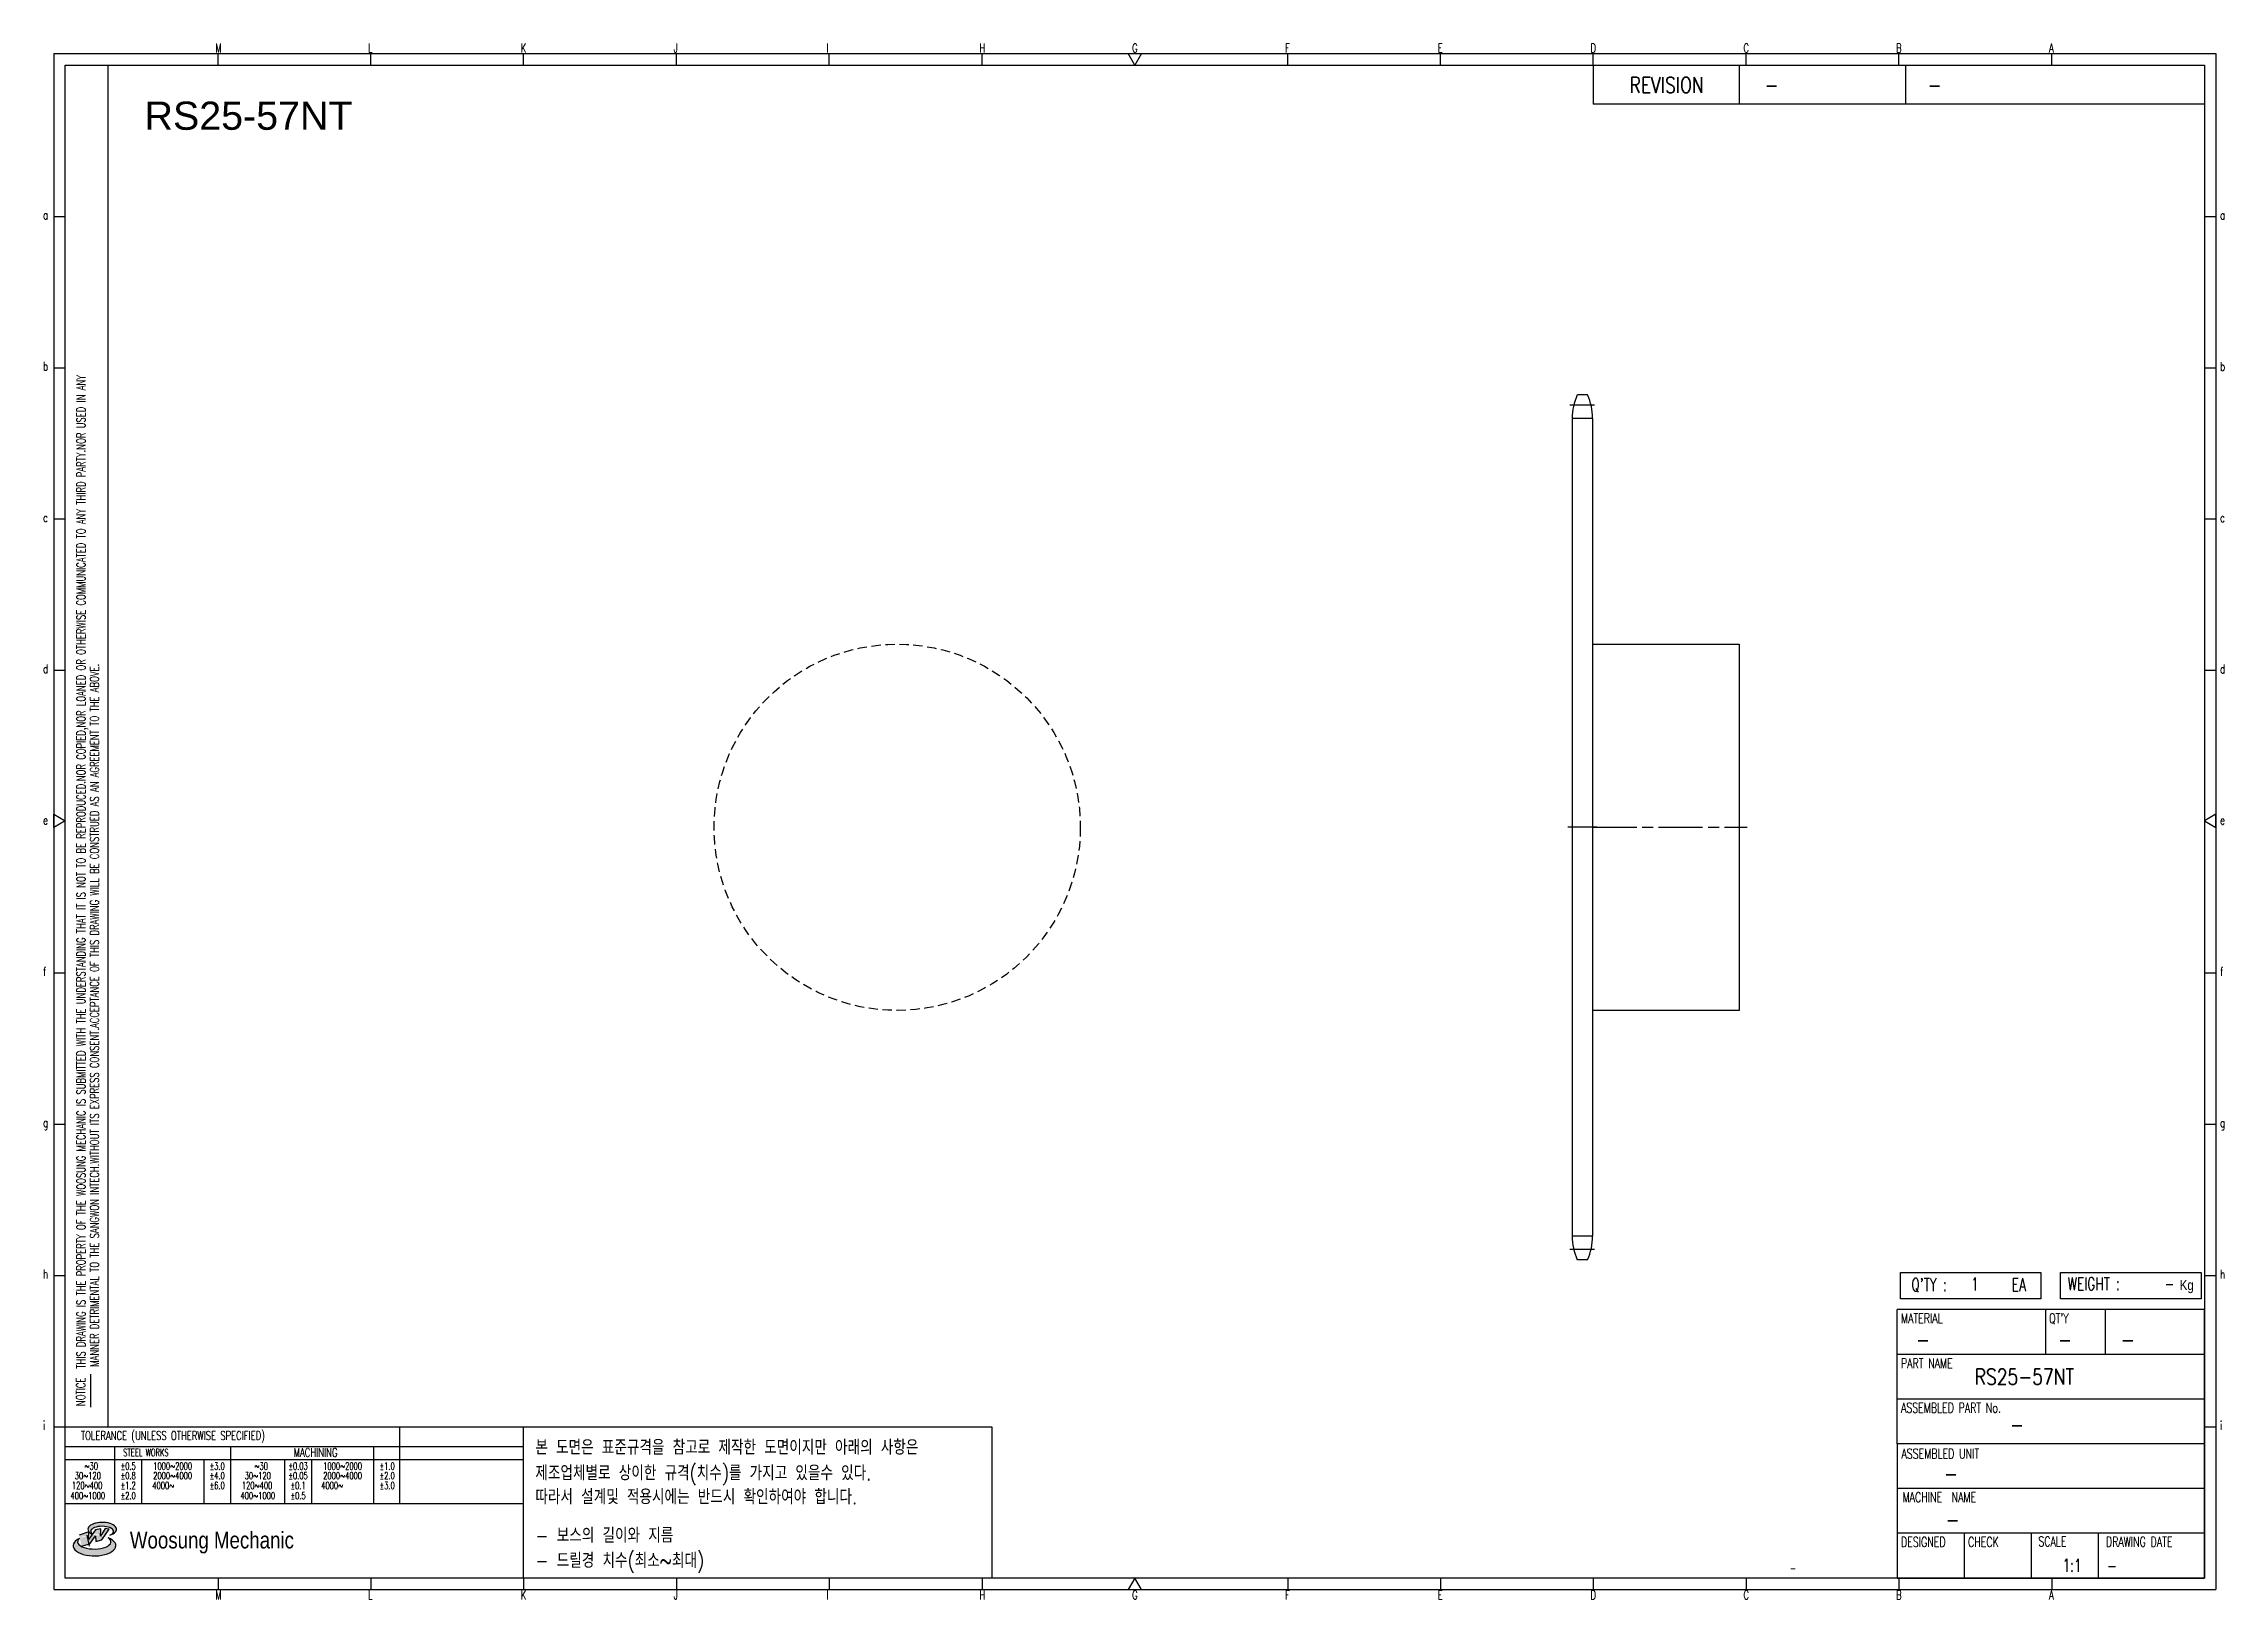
# Model space of a CAD drawing. Header units: millimetres. Extents: x -65060 to -64762, y 2094 to 2306.
import ezdxf
from ezdxf.enums import TextEntityAlignment as Align

# ---------------------------------------------------------------- set-up
doc = ezdxf.new("R2010")
doc.units = ezdxf.units.MM
for name, pattern in [('AM_ISO02W050', [7.5, 6, -1.5]), ('AM_ISO02W050x2', [3.75, 3, -0.75]), ('AM_ISO08W050', [18, 12, -1.5, 3, -1.5]), ('AM_ISO08W050x2', [9, 6, -0.75, 1.5, -0.75]), ('HIDDEN', [9.525, 6.35, -3.175])]:
    doc.linetypes.add(name, pattern=pattern)
for name, color, linetype, lineweight in [('AM_3N', 6, 'AM_ISO02W050', 25), ('AM_7', 4, 'AM_ISO08W050', 25), ('AM_7N', 4, 'AM_ISO08W050', 25)]:
    doc.layers.add(name, color=color, linetype=linetype, lineweight=lineweight)
doc.layers.add('TITLE', color=7, linetype='Continuous')
doc.layers.add('도면레이아웃', color=7, linetype='Continuous')
doc.styles.add('HAN', font='ROMANS.shx', dxfattribs={"width": 0.7, "bigfont": 'whgtxt.shx'})
doc.styles.add('HKD_ST2', font='romans.shx', dxfattribs={"width": 0.7, "height": 4, "bigfont": '@extfont2.shx'})
doc.styles.add('ROMANS', font='romans.shx', dxfattribs={"width": 0.7, "bigfont": 'whgtxt.shx'})
doc.styles.add('SLDTEXTSTYLE4', font='arial.ttf', dxfattribs={"width": 0.8})
doc.styles.get("Standard").update_dxf_attribs({"font": 'arial.ttf'})

# ---------------------------------------------------------------- blocks, each defined once
blk = doc.blocks.new('fyjkfytuj')
for p, q in [((-66537.93, 409.63), (-66517.93, 409.63)), ((-66517.93, 409.63), (-66517.93, 359.63)), ((-66517.93, 359.63), (-66537.93, 359.63))]:
    blk.add_line(p, q)
at = {"layer": 'AM_7N', "linetype": 'AM_ISO08W050x2'}
blk.add_line((-66537.93, 384.63), (-66516.85, 384.63), dxfattribs=at)
blk = doc.blocks.new('SUYWSHJH')
at = {"layer": '도면레이아웃'}
h = blk.add_hatch(color=10, dxfattribs=at)
h.paths.add_polyline_path([(1.544, 35.177), (1.554, 34.966), (1.779, 35.034), (2.054, 35.422), (1.908, 35.446), (1.728, 35.167), (1.741, 35.439), (1.547, 35.405), (1.292, 35.041), (1.295, 35.33), (0.943, 35.208), (1.03, 34.8), (1.336, 34.885)])
edge = h.paths.add_edge_path()
edge.add_ellipse((1.795, 35.421), major_axis=(-0.53, 0), ratio=0.487785, start_angle=122.36065, end_angle=403.39574)
edge.add_line((1.411, 35.244), (1.419, 35.261))
edge.add_ellipse((1.798, 35.344), major_axis=(-0.423, 0), ratio=0.444396, start_angle=131.58977, end_angle=386.19408, ccw=False)
edge = h.paths.add_edge_path()
edge.add_ellipse((1.512, 34.815), major_axis=(-0.793, 0), ratio=0.480113, start_angle=314.67633, end_angle=590.85213)
edge.add_ellipse((1.501, 34.958), major_axis=(-0.62, 0), ratio=0.43311, start_angle=331.7024, end_angle=574.42495, ccw=False)
for p, q in [((0, 90.118), (80.15, 90.118)), ((0, 90.118), (0, 33.191)), ((6.089, 89.693), (6.089, 90.118)), ((11.753, 89.693), (11.753, 90.118)), ((17.418, 89.693), (17.418, 90.118)), ((23.082, 89.693), (23.082, 90.118)), ((28.746, 89.693), (28.746, 90.118)), ((34.411, 89.693), (34.411, 90.118)), ((45.739, 89.693), (45.739, 90.118)), ((51.404, 89.693), (51.404, 90.118)), ((57.068, 89.693), (57.068, 90.118)), ((62.732, 89.693), (62.732, 90.118)), ((68.397, 89.693), (68.397, 90.118)), ((74.061, 89.693), (74.061, 90.118)), ((80.15, 90.118), (80.15, 33.191)), ((0, 84.085), (0.425, 84.085)), ((79.725, 84.085), (80.15, 84.085)), ((0, 78.478), (0.425, 78.478)), ((79.725, 78.478), (80.15, 78.478)), ((0, 72.87), (0.425, 72.87)), ((79.725, 72.87), (80.15, 72.87)), ((0, 67.262), (0.425, 67.262)), ((79.725, 67.262), (80.15, 67.262)), ((0, 56.047), (0.425, 56.047)), ((79.725, 56.047), (80.15, 56.047)), ((0, 50.439), (0.425, 50.439)), ((79.725, 50.439), (80.15, 50.439)), ((0, 44.832), (0.425, 44.832)), ((79.725, 44.832), (80.15, 44.832)), ((1.377, 39.947), (1.377, 41.174)), ((0, 39.224), (0.425, 39.224)), ((79.725, 39.224), (80.15, 39.224)), ((0, 33.191), (80.15, 33.191)), ((6.089, 33.616), (6.089, 33.191)), ((11.753, 33.616), (11.753, 33.191)), ((17.418, 33.616), (17.418, 33.191)), ((23.082, 33.616), (23.082, 33.191)), ((28.746, 33.616), (28.746, 33.191)), ((34.411, 33.616), (34.411, 33.191)), ((45.739, 33.616), (45.739, 33.191)), ((51.404, 33.616), (51.404, 33.191)), ((57.068, 33.616), (57.068, 33.191)), ((62.732, 33.616), (62.732, 33.191)), ((68.397, 33.616), (68.397, 33.191)), ((74.061, 33.616), (74.061, 33.191))]:
    blk.add_line(p, q)
at = {"color": 2}
for p, q in [((2.017, 39.224), (2.017, 89.693)), ((0.425, 39.224), (17.418, 39.224)), ((12.816, 39.224), (12.816, 36.382)), ((17.418, 33.616), (17.418, 39.224)), ((0.425, 38.487), (17.418, 38.487)), ((0.425, 38.012), (17.418, 38.012)), ((2.257, 38.487), (2.257, 36.382)), ((3.257, 38.012), (3.257, 36.382)), ((5.557, 38.012), (5.557, 36.382)), ((6.557, 38.5), (6.557, 36.382)), ((8.557, 38.012), (8.557, 36.382)), ((9.557, 38.026), (9.557, 36.382)), ((11.857, 38.487), (11.857, 36.382)), ((0.425, 36.382), (17.418, 36.382))]:
    blk.add_line(p, q, dxfattribs=at)
at = {"color": 6, "ltscale": 0.5}
for p, q in [((57.068, 89.693), (57.068, 88.246)), ((62.47, 89.693), (62.47, 88.246)), ((68.635, 89.693), (68.635, 88.246)), ((79.725, 88.246), (57.068, 88.246)), ((68.336, 38.59), (68.336, 43.563)), ((79.725, 43.563), (68.336, 43.563)), ((73.827, 43.563), (73.827, 41.905)), ((76.037, 43.563), (76.037, 41.905)), ((79.725, 38.59), (79.725, 43.563)), ((79.725, 41.905), (68.336, 41.905)), ((79.725, 40.248), (68.336, 40.248)), ((68.336, 38.59), (68.336, 33.616)), ((79.725, 38.59), (68.336, 38.59)), ((79.725, 33.616), (79.725, 38.59)), ((79.725, 36.932), (68.336, 36.932)), ((79.725, 35.274), (68.336, 35.274)), ((70.822, 33.616), (70.822, 35.274)), ((73.309, 33.616), (73.309, 35.274)), ((75.796, 33.616), (75.796, 35.274)), ((68.336, 33.616), (79.725, 33.616))]:
    blk.add_line(p, q, dxfattribs=at)
for points in [[(40.075, 89.693), (39.83, 90.118), (40.32, 90.118)], [(0.425, 89.693), (79.725, 89.693), (79.725, 33.616), (0.425, 33.616)], [(0.425, 61.679), (0, 61.433), (0, 61.924)], [(79.725, 61.679), (80.15, 61.433), (80.15, 61.924)], [(40.075, 33.616), (39.83, 33.191), (40.32, 33.191)]]:
    blk.add_lwpolyline(points, close=True)
at = {"layer": 'TITLE', "color": 20}
for p, q in [((68.449, 43.961), (68.449, 44.936)), ((68.449, 44.936), (73.654, 44.936)), ((73.654, 44.936), (73.654, 43.961)), ((74.39, 43.961), (74.39, 44.936)), ((74.39, 44.936), (79.595, 44.936)), ((79.595, 44.936), (79.595, 43.961)), ((73.654, 43.961), (68.449, 43.961)), ((79.595, 43.961), (74.39, 43.961))]:
    blk.add_line(p, q, dxfattribs=at)
at = {"layer": '도면레이아웃'}
for p, q in [((1.295, 35.33), (0.943, 35.208)), ((1.03, 34.8), (1.336, 34.885)), ((1.224, 35.208), (1.311, 34.8)), ((1.224, 35.208), (1.224, 35.208)), ((1.547, 35.405), (1.292, 35.041)), ((1.292, 35.041), (1.295, 35.33)), ((1.336, 34.885), (1.544, 35.177)), ((1.419, 35.261), (1.411, 35.244)), ((1.544, 35.177), (1.554, 34.966)), ((1.741, 35.439), (1.547, 35.405)), ((1.554, 34.966), (1.779, 35.034)), ((1.908, 35.446), (1.728, 35.167)), ((1.728, 35.167), (1.741, 35.439)), ((1.779, 35.034), (2.054, 35.422)), ((2.054, 35.422), (1.908, 35.446))]:
    blk.add_line(p, q, dxfattribs=at)
for centre, major_axis, ratio, start_param, end_param in [((1.795, 35.421), (-0.53, 0), 0.487785, 2.135596, 7.040584), ((1.512, 34.815), (-0.793, 0), 0.480113, 5.492138, 10.312315), ((1.501, 34.958), (-0.62, 0), 0.43311, 5.789299, 10.025607), ((1.798, 35.344), (-0.423, 0), 0.444396, 2.296675, 6.740358)]:
    blk.add_ellipse(centre, major_axis=major_axis, ratio=ratio, start_param=start_param, end_param=end_param, dxfattribs=at)
at = {"color": 4, "style": 'HKD_ST2', "width": 0.7}
for s, p in [('M', (5.988, 90.164)), ('L', (11.652, 90.164)), ('K', (17.316, 90.164)), ('J', (22.981, 90.164)), ('I', (28.645, 90.164)), ('H', (34.309, 90.164)), ('G', (39.974, 90.164)), ('F', (45.638, 90.164)), ('E', (51.302, 90.164)), ('D', (56.967, 90.164)), ('C', (62.631, 90.164)), ('B', (68.295, 90.164)), ('A', (73.96, 90.164)), ('a', (-0.395, 83.976)), ('a', (80.305, 83.97)), ('b', (-0.395, 78.368)), ('b', (80.305, 78.362)), ('c', (-0.395, 72.76)), ('c', (80.305, 72.754)), ('d', (-0.395, 67.153)), ('d', (80.305, 67.147)), ('e', (-0.395, 61.545)), ('e', (80.305, 61.539)), ('f', (-0.395, 55.937)), ('f', (80.305, 55.931)), ('g', (-0.395, 50.33)), ('g', (80.305, 50.324)), ('h', (-0.395, 44.722)), ('h', (80.305, 44.716)), ('i', (-0.395, 39.114)), ('i', (80.305, 39.108)), ('M', (5.988, 32.824)), ('L', (11.652, 32.824)), ('K', (17.316, 32.824)), ('J', (22.981, 32.824)), ('I', (28.645, 32.824)), ('H', (34.309, 32.824)), ('G', (39.974, 32.824)), ('F', (45.638, 32.824)), ('E', (51.302, 32.824)), ('D', (56.967, 32.824)), ('C', (62.631, 32.824)), ('B', (68.295, 32.824)), ('A', (73.96, 32.824))]:
    blk.add_text(s, height=0.326, dxfattribs=at).set_placement(p)
for s, height, style, width, p in [('REVISION', 0.5806, 'HAN', 0.8, (58.415, 88.664)), ('-', 0.581, 'HAN', 0.8, (63.426, 88.664)), ('-', 0.581, 'HAN', 0.8, (69.468, 88.664)), ("Q'TY : ", 0.4746, 'HKD_ST2', 0.7, (68.857, 44.253)), ('1', 0.475, 'HKD_ST2', 0.7, (71.071, 44.275)), ('EA', 0.4746, 'HKD_ST2', 0.7, (72.578, 44.253)), ('WEIGHT : ', 0.4746, 'HKD_ST2', 0.7, (74.65, 44.286)), ('-', 0.581, 'HAN', 0.8, (69.029, 42.157)), ('-', 0.581, 'HAN', 0.8, (74.289, 42.157)), ('-', 0.581, 'HAN', 0.8, (76.623, 42.157)), ('-', 0.581, 'HAN', 0.8, (72.515, 39.013)), ('-', 0.581, 'HAN', 0.8, (70.067, 37.189)), ('-', 0.581, 'HAN', 0.8, (70.126, 35.48)), ('1:1', 0.4746, 'HKD_ST2', 0.7, (74.458, 33.848)), ('-', 0.475, 'HKD_ST2', 0.7, (76.112, 33.837))]:
    blk.add_text(s, height=height, dxfattribs=dict(style=style, width=width)).set_placement(p)
at = {"color": 2, "style": 'HKD_ST2', "width": 0.7}
for s, p in [(' THIS DRAWING IS THE PROPERTY OF THE WOOSUNG MECHANIC IS SUBMITTED WITH THE UNDERSTANDING THAT IT IS NOT TO BE REPRODUCED.NOR COPIED,NOR LOANED OR OTHERWISE COMMUNICATED TO ANY THIRD PARTY.NOR USED IN ANY', (1.173, 41.217)), ('MANNER DETRIMENTAL TO THE SANGWON INTECH.WITHOUT ITS EXPRESS CONSENT.ACCEPTANCE OF THIS DRAWING WILL BE CONSTRUED AS AN AGREEMENT TO THE ABOVE.', (1.672, 41.447))]:
    blk.add_text(s, height=0.326266, rotation=90, dxfattribs=at).set_placement(p)
at = {"style": 'HKD_ST2', "width": 0.7}
blk.add_text('-', height=0.475, dxfattribs=at).set_placement((78.613, 44.286), align=Align.RIGHT)
at = {"color": 4, "style": 'HKD_ST2', "width": 0.7}
for s, height, p in [('MATERIAL', 0.3651, (68.474, 43.425)), ("QT'Y", 0.3651, (73.965, 43.425)), ('PART NAME', 0.3651, (68.474, 41.756)), ('ASSEMBLED PART No.', 0.36511, (68.474, 40.109)), ('ASSEMBLED UNIT', 0.36511, (68.49, 38.408)), ('MACHINE  NAME', 0.36511, (68.532, 36.794)), ('DESIGNED', 0.3651, (68.474, 35.136)), ('CHECK', 0.3651, (70.961, 35.136)), ('SCALE', 0.3651, (73.566, 35.153)), ('DRAWING DATE', 0.36511, (76.071, 35.141))]:
    blk.add_text(s, height=height, dxfattribs=at).set_placement(p, align=Align.TOP_LEFT)
at = {"style": 'HKD_ST2', "width": 0.7}
blk.add_text('NOTICE', height=0.3263, rotation=90, dxfattribs=at).set_placement((1.163, 39.988))
for s, height, style, width, p in [('TOLERANCE (UNLESS OTHERWISE SPECIFIED)', 0.32627, 'HKD_ST2', 0.7, (4.417, 38.896)), ('-', 0.326, 'ROMANS', 0.65, (64.469, 33.975))]:
    blk.add_text(s, height=height, dxfattribs=dict(style=style, width=width)).set_placement(p, align=Align.MIDDLE_CENTER)
at = {"color": 4, "style": 'HKD_ST2', "width": 0.7}
for s, height, p in [('STEEL WORKS', 0.26101, (3.416, 38.268)), ('MACHINING', 0.3263, (9.707, 38.27)), ('%%P0.5', 0.261, (2.757, 37.762)), ('%%P0.8', 0.261, (2.757, 37.411)), ('%%P3.0', 0.261, (6.057, 37.762)), ('%%P4.0', 0.261, (6.057, 37.411)), ('%%P0.03', 0.261, (9.057, 37.762)), ('%%P0.05', 0.261, (9.057, 37.411)), ('%%P1.0', 0.261, (12.357, 37.762)), ('%%P2.0', 0.261, (12.357, 37.411)), ('%%P1.2', 0.261, (2.757, 37.045)), ('%%P2.0', 0.261, (2.757, 36.67)), ('%%P6.0', 0.261, (6.057, 37.045)), ('%%P0.1', 0.261, (9.057, 37.045)), ('%%P0.5', 0.261, (9.057, 36.67)), ('%%P3.0', 0.261, (12.357, 37.045))]:
    blk.add_text(s, height=height, dxfattribs=at).set_placement(p, align=Align.MIDDLE)
for s, height, p in [('30%%126120', 0.261, (1.263, 37.411)), ('%%12630', 0.261, (1.389, 37.762)), ('2000%%1264000', 0.26101, (4.407, 37.411)), ('1000%%1262000', 0.26101, (4.407, 37.762)), ('30%%126120', 0.261, (7.563, 37.411)), ('%%12630', 0.261, (7.689, 37.762)), ('2000%%1264000', 0.26101, (10.707, 37.411)), ('1000%%1262000', 0.26101, (10.707, 37.762)), ('400%%1261000', 0.26101, (1.263, 36.67)), ('120%%126400', 0.26101, (1.237, 37.045)), ('4000%%126', 0.261, (4.061, 37.045)), ('400%%1261000', 0.26101, (7.563, 36.67)), ('120%%126400', 0.26101, (7.537, 37.045)), ('4000%%126', 0.261, (10.321, 37.045))]:
    blk.add_text(s, height=height, dxfattribs=at).set_placement(p, align=Align.MIDDLE_CENTER)
at = {"color": 1, "style": 'SLDTEXTSTYLE4', "width": 0.8}
blk.add_text('Woosung Mechanic', height=0.61957, dxfattribs=at).set_placement((2.822, 34.711))
at = {"layer": 'TITLE', "width": 0.8}
blk.add_text('Kg', height=0.3789, dxfattribs=at).set_placement((78.807, 44.286))

msp = doc.modelspace()

# ---------------------------------------------------------------- linework, layer by layer
for p, q in [((-64849.12, 2258.03), (-64850.5, 2258.03)), ((-64851.21, 2254.83), (-64851.21, 2143.15)), ((-64848.41, 2254.83), (-64848.41, 2143.15)), ((-64849.12, 2139.95), (-64850.5, 2139.95))]:
    msp.add_line(p, q)
at = {"color": 4}
msp.add_lwpolyline([(-64994.38, 2117.15), (-64930.43, 2117.15), (-64930.43, 2096.49), (-64994.38, 2096.49)], close=True, dxfattribs=at)
at = {"color": 2, "linetype": 'HIDDEN', "ltscale": 0.2}
msp.add_circle((-64943.37, 2198.99), 25, dxfattribs=at)
for centre, start, end in [((-64843.61, 2254.83), 155.0989, 180), ((-64856.01, 2254.83), 0, 24.9011), ((-64843.61, 2143.15), 180, 204.9011), ((-64856.01, 2143.15), 335.0989, 0)]:
    msp.add_arc(centre, 7.6, start, end)
at = {"layer": 'AM_3N', "linetype": 'AM_ISO02W050x2'}
for p, q in [((-64848.41, 2254.83), (-64851.21, 2254.83)), ((-64848.41, 2143.15), (-64851.21, 2143.15))]:
    msp.add_line(p, q, dxfattribs=at)
at = {"layer": 'AM_7', "linetype": 'AM_ISO08W050x2'}
for p, q in [((-64848.14, 2256.63), (-64851.52, 2256.63)), ((-64847.83, 2198.99), (-64851.79, 2198.99)), ((-64848.14, 2141.35), (-64851.52, 2141.35))]:
    msp.add_line(p, q, dxfattribs=at)

# ---------------------------------------------------------------- block references
at = {"xscale": 3.683658648384001, "yscale": 3.683658648384001, "zscale": 3.683658648384001}
msp.add_blockref('SUYWSHJH', (-65058.54, 1972.66), dxfattribs=at)
msp.add_blockref('fyjkfytuj', (1689.53, 1814.36))

# ---------------------------------------------------------------- texts
at = {"color": 2}
msp.add_text('RS25-57NT', height=3.849, dxfattribs=at).set_placement((-65046.14, 2294.23))
at = {"style": 'HAN', "width": 0.8}
msp.add_text('RS25-57NT', height=2.139, dxfattribs=at).set_placement((-64796.24, 2122.9))
at = {"color": 4, "style": 'HAN', "width": 0.8}
for s, p in [('본 도면은 표준규격을 참고로 제작한 도면이지만 아래의 사항은', (-64992.78, 2113.32)), ('제조업체별로 상이한 규격(치수)를 가지고 있을수 있다.', (-64992.78, 2109.82)), ('따라서 설계및 적용시에는 반드시 확인하여야 합니다.', (-64992.78, 2106.56)), ('- 보스의 길이와 지름', (-64992.78, 2101.31)), ('- 드릴경 치수(최소~최대)', (-64992.78, 2097.87))]:
    msp.add_text(s, height=2.0237, dxfattribs=at).set_placement(p)

doc.saveas('drawing.dxf')
